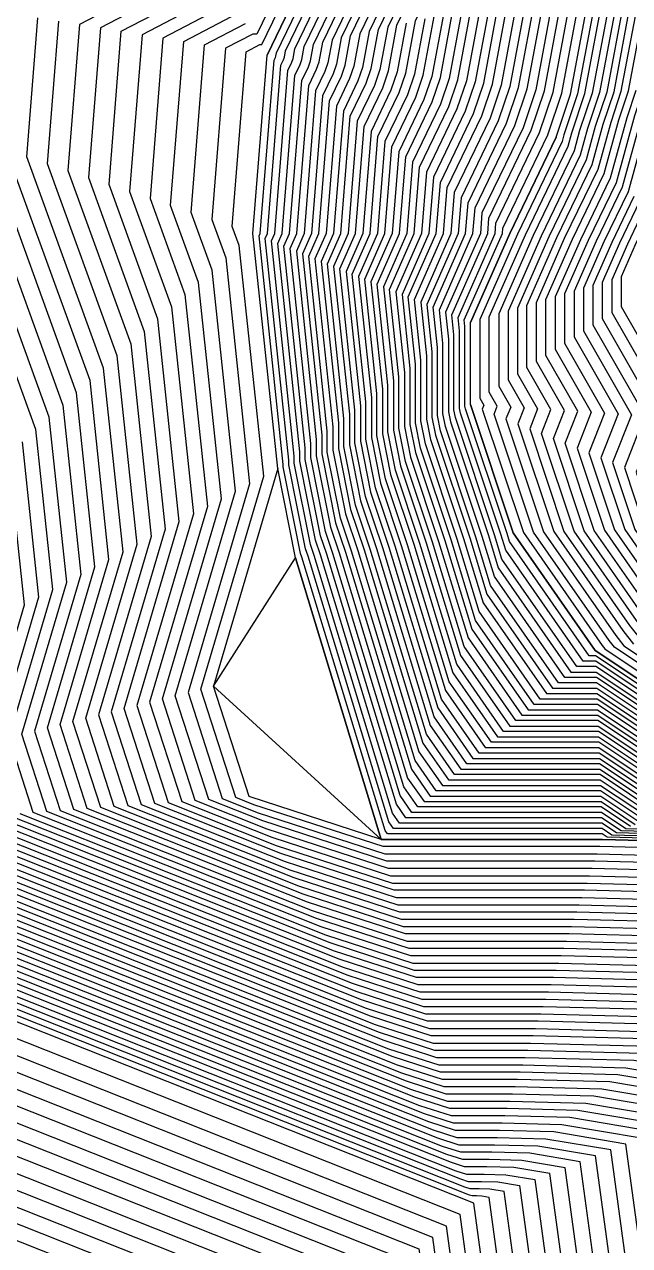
# Model space of a CAD drawing. Extents: x 7084 to 11035, y 13750 to 16729.
# Drawn here: x 8402 to 8792, y 14435 to 15222 of the extents above; entities that cross this region are included whole.
import ezdxf

# ---------------------------------------------------------------- set-up
doc = ezdxf.new("R2010")
doc.units = 0
doc.layers.add('Default', color=7, linetype='Continuous')

msp = doc.modelspace()

# ---------------------------------------------------------------- linework, layer by layer
at = {"layer": 'Default'}
for points in [[(9889.53, 16034.81), (10178.24, 15657.72), (10202.7, 15339.39), (10202.66, 15333.92), (10201, 15326.75), (10147.18, 14425.64), (10145.71, 14423.29), (9607.43, 14227.4), (9603.06, 14225.93), (9597.23, 14226.02), (9411.28, 14035.03), (8745.77, 14142.77), (8701.73, 14465.99)], [(9888.72, 16023.31), (10171.54, 15653.91), (10195.51, 15342.07), (10195.42, 15331.14), (10192.11, 15316.8), (10139.38, 14434.08), (10136.44, 14429.39), (9609.15, 14237.49), (9600.41, 14234.55), (9588.74, 14234.74), (9406.59, 14047.64), (8754.66, 14153.18), (8711.52, 14469.81), (8702.24, 14471.37), (8695.25, 14471.56), (8689.56, 14471.56)], [(8949.3, 16008.69), (9226.13, 15817.39), (9301.12, 15815.05), (9343.31, 15800.2), (9386.27, 15783.8), (9758.67, 15882.75), (9876.63, 15850.72), (10071.07, 15596.75), (10087.55, 15382.37), (10086.77, 15289.41), (10058.64, 15167.54), (10022.39, 14560.67), (9997.39, 14520.83), (9634.88, 14388.9), (9560.67, 14363.9), (9461.46, 14365.46), (9336.22, 14236.83), (8888.03, 14309.39), (8858.37, 14527.08), (8779.47, 14540.36), (8720.09, 14541.92), (8671.66, 14541.92), (8642.76, 14551.29), (8260.47, 14703.01)], [(8147.48, 14694.63), (8680.37, 14483.14), (8687.17, 14480.94), (8698.57, 14480.94), (8712.54, 14480.57), (8731.1, 14477.45), (8772.44, 14174.01), (9397.21, 14072.86), (9571.77, 14252.17), (9595.11, 14251.8), (9612.58, 14257.68), (10117.9, 14441.58), (10123.78, 14450.96), (10174.31, 15296.9), (10180.93, 15325.57), (10181.11, 15347.45), (10158.14, 15646.28), (9887.11, 16000.29)], [(9886.3, 15988.79), (10151.45, 15642.47), (10173.92, 15350.13), (10173.69, 15322.79), (10165.41, 15286.95), (10115.98, 14459.4), (10108.63, 14447.68), (9614.29, 14267.78), (9592.47, 14260.42), (9563.29, 14260.88), (9392.51, 14085.48), (8781.34, 14184.42), (8740.89, 14481.26), (8717.68, 14485.17), (8700.22, 14485.63), (8685.98, 14485.63)], [(9884.69, 15965.78), (10138.05, 15634.85), (10159.52, 15355.51), (10159.2, 15317.23), (10147.62, 15267.05), (10100.38, 14476.27), (10090.09, 14459.87), (9617.72, 14287.96), (9587.17, 14277.67), (9546.31, 14278.31), (9383.13, 14110.7), (8799.12, 14205.25), (8760.47, 14488.9), (8727.98, 14494.37), (8703.53, 14495.01), (8683.59, 14495.01), (8671.69, 14498.87), (8173.56, 14696.56)], [(9883.88, 15954.27), (10131.35, 15631.04), (10152.32, 15358.19), (10151.96, 15314.45), (10138.72, 15257.1), (10092.58, 14484.71), (10080.82, 14465.97), (9619.44, 14298.06), (9584.52, 14286.29), (9537.83, 14287.03), (9378.44, 14123.32), (8808.01, 14215.67), (8770.26, 14492.72), (8733.13, 14498.97), (8705.19, 14499.7), (8682.4, 14499.7), (8668.8, 14504.11), (8182.25, 14697.21)], [(9883.08, 15942.76), (10124.65, 15627.23), (10145.13, 15360.88), (10144.71, 15311.66), (10129.82, 15247.15), (10084.78, 14493.15), (10071.55, 14472.06), (9621.16, 14308.15), (9581.87, 14294.92), (9529.34, 14295.74), (9373.75, 14135.93), (8816.9, 14226.08), (8780.05, 14496.53), (8738.28, 14503.56), (8706.85, 14504.39), (8681.2, 14504.39), (8665.9, 14509.35), (8190.94, 14697.85)], [(9337.23, 15834.15), (9365.03, 15823.54), (9805.14, 15940.48), (9881.47, 15919.75), (10111.26, 15619.61), (10130.73, 15366.25), (10130.23, 15306.1), (10112.03, 15227.24), (10069.19, 14510.03), (10053.01, 14484.25), (9624.59, 14328.34), (9576.57, 14312.16), (9512.37, 14313.17), (9364.37, 14161.16), (8834.68, 14246.91), (8799.63, 14504.17), (8748.58, 14512.76), (8710.16, 14513.77), (8678.82, 14513.77), (8660.12, 14519.84), (8208.32, 14699.14)], [(9882.27, 15931.26), (10117.96, 15623.42), (10137.93, 15363.56), (10137.47, 15308.88), (10120.93, 15237.19), (10076.99, 14501.59), (10062.28, 14478.16), (9622.87, 14318.24), (9579.22, 14303.54), (9520.86, 14304.46), (9369.06, 14148.54), (8825.79, 14236.49), (8789.84, 14500.35), (8743.43, 14508.16), (8708.5, 14509.08), (8680.01, 14509.08), (8663.01, 14514.6), (8199.63, 14698.5)], [(9880.66, 15908.25), (10104.56, 15615.8), (10123.53, 15368.94), (10122.98, 15303.32), (10103.13, 15217.29), (10061.39, 14518.47), (10043.74, 14490.35), (9626.3, 14338.43), (9573.92, 14320.79), (9503.89, 14321.89), (9359.68, 14173.77), (8843.57, 14257.32), (8809.42, 14507.99), (8753.72, 14517.36), (8711.81, 14518.46), (8677.63, 14518.46), (8657.22, 14525.08), (8217.01, 14699.79)], [(8113.38, 14583.35), (8603.49, 14388.84), (8641.52, 14109.76), (8767, 14090.24), (9341.61, 13997.21), (9433.63, 13987.91), (9594.18, 14152.82), (9659.24, 14153.75), (10124, 14322.89), (10284.56, 13921.19), (10360.77, 13912.82), (10400.74, 13934.2), (10603.55, 14192.14), (10624.92, 14220.97), (10751.68, 14821.41), (10769.34, 14968.32), (10782.01, 15281.23), (10793.17, 15357.47), (10691.76, 15590.04), (10672.24, 15656.99), (10653.66, 15674.65), (10450.85, 15898.76)], [(9879.86, 15896.74), (10097.86, 15611.99), (10116.34, 15371.62), (10115.74, 15300.54), (10094.23, 15207.34), (10053.59, 14526.91), (10034.47, 14496.44), (9628.02, 14348.52), (9571.27, 14329.41), (9495.4, 14330.6), (9354.99, 14186.38), (8852.46, 14267.74), (8819.21, 14511.8), (8758.87, 14521.96), (8713.47, 14523.16), (8676.43, 14523.16), (8654.33, 14530.32), (8225.71, 14700.43)], [(8113.12, 14626.83), (8638.87, 14418.18), (8679.66, 14118.8), (8754.95, 14107.08), (9371.35, 14007.29), (9426.56, 14001.71), (9598.79, 14178.62), (9637.83, 14179.18), (10136.39, 14360.62), (10308.62, 13929.69), (10354.35, 13924.67), (10378.33, 13937.51), (10595.89, 14214.2), (10608.71, 14231.5), (10744.68, 14875.61), (10755.28, 14963.76), (10768.88, 15299.42), (10775.57, 15345.17), (10666.79, 15594.65), (10655.08, 15634.82), (10643.93, 15645.42), (10426.37, 15885.82)], [(10432.49, 15889.06), (10646.36, 15652.73), (10659.37, 15640.36), (10673.04, 15593.5), (10779.97, 15348.24), (10772.16, 15294.87), (10758.8, 14964.9), (10746.43, 14862.06), (10612.77, 14228.86), (10597.8, 14208.69), (10383.94, 13936.68), (10355.96, 13921.71), (10302.61, 13927.57), (10133.3, 14351.18), (9643.18, 14172.82), (9597.64, 14172.17), (9428.33, 13998.26), (9363.92, 14004.77), (8757.96, 14102.87), (8670.13, 14116.54), (8630.03, 14410.84), (8113.18, 14615.96)], [(9879.05, 15885.23), (10091.16, 15608.18), (10109.14, 15374.31), (10108.5, 15297.75), (10085.34, 15197.39), (10045.79, 14535.35), (10025.2, 14502.54), (9629.73, 14358.62), (9568.62, 14338.03), (9486.91, 14339.32), (9350.3, 14198.99), (8861.35, 14278.15), (8829, 14515.62), (8764.02, 14526.56), (8715.13, 14527.85), (8675.24, 14527.85), (8651.44, 14535.57), (8234.4, 14701.08)], [(8112.98, 14648.57), (8656.56, 14432.84), (8698.74, 14123.32), (8748.93, 14115.51), (9386.22, 14012.33), (9423.03, 14008.61), (9601.1, 14191.51), (9627.13, 14191.89), (10142.59, 14379.48), (10320.66, 13933.95), (10351.14, 13930.6), (10367.13, 13939.16), (10592.06, 14225.23), (10600.61, 14236.76), (10741.19, 14902.71), (10748.25, 14961.47), (10762.31, 15308.52), (10766.77, 15339.01), (10654.31, 15596.95), (10646.5, 15623.73), (10639.06, 15630.8), (10414.14, 15879.35)], [(10420.26, 15882.59), (10641.5, 15638.11), (10650.79, 15629.27), (10660.55, 15595.8), (10771.17, 15342.09), (10765.59, 15303.97), (10751.77, 14962.61), (10742.94, 14889.16), (10604.66, 14234.13), (10593.97, 14219.72), (10372.73, 13938.33), (10352.75, 13927.64), (10314.64, 13931.82), (10139.49, 14370.05), (9632.48, 14185.53), (9599.95, 14185.07), (9424.8, 14005.16), (9378.79, 14009.81), (8751.94, 14111.3), (8689.2, 14121.06), (8647.72, 14425.51), (8113.05, 14637.7)], [(10395.78, 15869.65), (10631.77, 15608.87), (10633.63, 15607.1), (10635.58, 15600.41), (10753.58, 15329.78), (10752.46, 15322.16), (10737.71, 14958.05), (10735.94, 14943.36), (10588.45, 14244.66), (10586.31, 14241.78), (10350.32, 13941.63), (10346.33, 13939.49), (10338.7, 13940.33), (10151.88, 14407.77), (9611.07, 14210.95), (9604.56, 14210.86), (9417.73, 14018.96), (9408.53, 14019.89), (8739.89, 14128.14), (8727.34, 14130.09), (8683.1, 14454.84), (8112.79, 14681.18)], [(10401.9, 15872.88), (10634.2, 15616.18), (10637.92, 15612.64), (10641.82, 15599.25), (10757.97, 15332.86), (10755.74, 15317.61), (10741.22, 14959.19), (10737.69, 14929.81), (10592.5, 14242.03), (10588.23, 14236.26), (10355.92, 13940.81), (10347.93, 13936.53), (10332.69, 13938.2), (10148.78, 14398.34), (9616.42, 14204.6), (9603.41, 14204.41), (9419.5, 14015.51), (9401.1, 14017.37), (8742.9, 14123.93), (8717.81, 14127.84), (8674.25, 14447.51), (8112.85, 14670.31)], [(9878.24, 15873.73), (10084.47, 15604.37), (10101.94, 15377), (10101.25, 15294.97), (10076.44, 15187.44), (10037.99, 14543.79), (10015.93, 14508.64), (9631.45, 14368.71), (9565.97, 14346.65), (9478.43, 14348.03), (9345.61, 14211.61), (8870.25, 14288.57), (8838.79, 14519.44), (8769.17, 14531.16), (8716.78, 14532.54), (8674.05, 14532.54), (8648.54, 14540.81), (8243.09, 14701.72)], [(9877.44, 15862.22), (10077.77, 15600.56), (10094.75, 15379.68), (10094.01, 15292.19), (10067.54, 15177.49), (10030.19, 14552.23), (10006.66, 14514.73), (9633.17, 14378.81), (9563.32, 14355.28), (9469.94, 14356.75), (9340.92, 14224.22), (8879.14, 14298.98), (8848.58, 14523.26), (8774.32, 14535.76), (8718.44, 14537.23), (8672.85, 14537.23), (8645.65, 14546.05), (8251.78, 14702.37)], [(9875.83, 15839.21), (10064.37, 15592.94), (10080.35, 15385.06), (10079.52, 15286.63), (10049.75, 15157.59), (10014.59, 14569.11), (9988.13, 14526.92), (9636.6, 14398.99), (9558.02, 14372.52), (9452.97, 14374.18), (9331.53, 14249.45), (8896.92, 14319.81), (8868.16, 14530.89), (8784.61, 14544.96), (8721.75, 14546.61), (8670.47, 14546.61), (8639.86, 14556.54), (8269.16, 14703.66)], [(8277.85, 14704.3), (8636.97, 14561.78), (8669.27, 14551.3), (8723.41, 14551.3), (8789.76, 14549.55), (8877.95, 14534.71), (8905.81, 14330.22), (9326.84, 14262.06), (9444.48, 14382.89), (9555.37, 14381.15), (9638.31, 14409.09), (9978.86, 14533.02), (10006.8, 14577.55), (10040.85, 15147.64), (10072.28, 15283.84), (10073.15, 15387.74), (10057.68, 15589.13), (9875.02, 15827.7)], [(9874.21, 15816.2), (10050.98, 15585.32), (10065.96, 15390.43), (10065.04, 15281.06), (10031.95, 15137.69), (9999, 14585.99), (9969.59, 14539.12), (9640.03, 14419.18), (9552.72, 14389.77), (9436, 14391.61), (9322.15, 14274.67), (8914.7, 14340.64), (8887.74, 14538.53), (8794.91, 14554.15), (8725.06, 14555.99), (8668.08, 14555.99), (8634.08, 14567.02), (8286.54, 14704.95)], [(9873.41, 15804.69), (10044.28, 15581.51), (10058.76, 15393.12), (10057.79, 15278.28), (10023.05, 15127.74), (9991.2, 14594.43), (9960.32, 14545.21), (9641.75, 14429.27), (9550.07, 14398.39), (9427.51, 14400.32), (9317.46, 14287.28), (8923.59, 14351.05), (8897.53, 14542.35), (8800.06, 14558.75), (8726.72, 14560.68), (8666.89, 14560.68), (8631.18, 14572.26), (8295.24, 14705.59)], [(8303.93, 14706.23), (8628.29, 14577.5), (8665.7, 14565.37), (8728.38, 14565.37), (8805.21, 14563.35), (8907.32, 14546.16), (8932.48, 14361.46), (9312.77, 14299.9), (9419.03, 14409.04), (9547.42, 14407.02), (9643.46, 14439.37), (9951.05, 14551.31), (9983.4, 14602.87), (10014.16, 15117.79), (10050.55, 15275.5), (10051.56, 15395.8), (10037.58, 15577.7), (9872.6, 15793.19)], [(9871.8, 15781.68), (10030.88, 15573.89), (10044.37, 15398.49), (10043.31, 15272.72), (10005.26, 15107.84), (9975.6, 14611.31), (9941.78, 14557.4), (9645.18, 14449.46), (9544.77, 14415.64), (9410.54, 14417.75), (9308.08, 14312.51), (8941.37, 14371.88), (8917.11, 14549.98), (8810.36, 14567.95), (8730.03, 14570.06), (8664.5, 14570.06), (8625.4, 14582.75), (8312.62, 14706.88)], [(9353.43, 15743.62), (9421.67, 15717.56), (9681.22, 15786.53), (9868.57, 15735.66), (10004.09, 15558.65), (10015.58, 15409.23), (10014.34, 15261.59), (9969.67, 15068.03), (9944.4, 14645.06), (9904.7, 14581.79), (9652.04, 14489.84), (9534.17, 14450.13), (9376.6, 14452.61), (9289.32, 14362.96), (8976.94, 14413.54), (8956.26, 14565.25), (8830.95, 14586.35), (8736.66, 14588.83), (8659.73, 14588.83), (8613.82, 14603.72), (8347.38, 14709.46)], [(9283.5, 15757.62), (9355.46, 15732.3), (9428.75, 15704.32), (9665.74, 15767.28), (9866.96, 15712.64), (9990.7, 15551.03), (10001.18, 15414.61), (9999.85, 15256.02), (9951.87, 15048.13), (9928.81, 14661.94), (9886.16, 14593.98), (9655.47, 14510.02), (9528.87, 14467.38), (9359.63, 14470.04), (9279.93, 14388.19), (8994.72, 14434.36), (8975.84, 14572.89), (8841.25, 14595.54), (8739.97, 14598.21), (8657.34, 14598.21), (8608.04, 14614.2), (8364.76, 14710.75)], [(9282.03, 15752.84), (9356.47, 15726.64), (9432.29, 15697.69), (9657.99, 15757.66), (9866.16, 15701.14), (9984, 15547.22), (9993.99, 15417.29), (9992.61, 15253.24), (9942.98, 15038.18), (9921.01, 14670.38), (9876.89, 14600.07), (9657.19, 14520.12), (9526.22, 14476), (9351.14, 14478.76), (9275.24, 14400.8), (9003.61, 14444.78), (8985.63, 14576.71), (8846.4, 14600.14), (8741.62, 14602.9), (8656.15, 14602.9), (8605.14, 14619.44), (8373.46, 14711.39)], [(9870.19, 15758.67), (10017.49, 15566.27), (10029.97, 15403.86), (10028.82, 15267.15), (9987.46, 15087.94), (9960, 14628.18), (9923.24, 14569.59), (9648.61, 14469.65), (9539.47, 14432.89), (9393.57, 14435.18), (9298.7, 14337.74), (8959.15, 14392.71), (8936.68, 14557.62), (8820.65, 14577.15), (8733.34, 14579.45)], [(9869.38, 15747.16), (10010.79, 15562.46), (10022.77, 15406.55), (10021.58, 15264.37), (9978.57, 15077.98), (9952.2, 14636.62), (9913.97, 14575.69), (9650.32, 14479.74), (9536.82, 14441.51), (9385.08, 14443.9), (9294.01, 14350.35), (8968.05, 14403.12), (8946.47, 14561.44), (8825.8, 14581.75), (8735, 14584.14), (8660.92, 14584.14), (8616.72, 14598.47), (8338.69, 14708.81)], [(9357.48, 15720.98), (9435.83, 15691.07), (9650.25, 15748.04), (9865.35, 15689.63), (9977.3, 15543.41), (9986.79, 15419.98), (9985.36, 15250.46), (9934.08, 15028.23), (9913.21, 14678.82), (9867.62, 14606.17), (9658.9, 14530.21), (9523.57, 14484.63), (9342.66, 14487.47), (9270.55, 14413.41), (9012.5, 14455.19), (8995.42, 14580.52), (8851.54, 14604.74), (8743.28, 14607.59), (8654.96, 14607.59), (8602.25, 14624.68), (8382.15, 14712.04)], [(8138.79, 14693.98), (8683.26, 14477.9), (8688.36, 14476.25), (8696.91, 14476.25), (8707.39, 14475.97), (8721.31, 14473.63), (8763.55, 14163.6), (9401.9, 14060.25), (9580.26, 14243.45), (9597.76, 14243.18), (9610.86, 14247.59), (10127.17, 14435.49), (10131.58, 14442.52), (10183.21, 15306.85), (10188.17, 15328.36), (10188.31, 15344.76), (10164.84, 15650.1)], [(8580.04, 15196.16), (8581.09, 15199.31), (8582.66, 15207.71), (8639.64, 15325.74), (8640.69, 15328.89), (8642.32, 15333.46), (8691.17, 15402.65), (8760.13, 15384.67), (8850.32, 15441.04), (8774.55, 15532.86), (8866.13, 15597.98), (9020.79, 15634.61), (9037.86, 15635.92), (9233.22, 15629.82), (9256.07, 15631.92), (9365.96, 15593.25), (9380.67, 15601.66), (9492.59, 15558.92), (9508.35, 15553.14), (9815.64, 15469.71)], [(9789.84, 15468.72), (9512.29, 15544.08), (9484.72, 15554.19), (9383.62, 15592.79), (9357.89, 15578.09), (9258.63, 15613.01), (9218.65, 15609.34), (9042.19, 15614.85), (9012.32, 15612.55), (8872.63, 15579.47), (8789.91, 15520.65), (8858.35, 15437.72), (8763.14, 15378.21), (8700.86, 15394.45), (8656.74, 15331.96), (8653.89, 15323.97), (8652.05, 15318.46), (8600.58, 15211.85)], [(8113.45, 14572.48), (8594.65, 14381.51), (8631.98, 14107.51), (8770.01, 14086.03), (9334.17, 13994.69), (9435.39, 13984.46), (9593.03, 14146.38), (9664.6, 14147.4), (10120.91, 14313.46), (10278.54, 13919.06), (10362.38, 13909.86), (10406.34, 13933.38), (10605.46, 14186.63), (10628.98, 14218.33), (10753.42, 14807.86), (10772.85, 14969.46), (10785.3, 15276.68), (10797.57, 15360.55), (10698.01, 15588.89)], [(8622.38, 14978.73), (8613.65, 15061.06), (8625.2, 15087.31), (8630.19, 15149.68), (8643.85, 15178.04), (8648.05, 15190.64), (8654.35, 15224.25), (8689.27, 15296.6), (8693.47, 15309.2), (8699.99, 15327.45), (8729.93, 15369.86), (8772.2, 15358.84), (8882.44, 15427.74), (8835.99, 15484.02), (8892.12, 15523.93), (8986.92, 15546.38), (9055.19, 15551.63), (9174.93, 15547.89), (9266.31, 15556.3), (9333.66, 15532.6), (9392.48, 15566.21), (9461.08, 15540.01), (9524.1, 15516.91), (9712.44, 15465.77)], [(8644.11, 15087.31), (8648.05, 15136.55), (8665.12, 15172), (8670.37, 15187.75), (8678.24, 15229.77), (8705.82, 15286.88), (8711.07, 15302.64), (8719.22, 15325.45), (8742.85, 15358.93), (8776.22, 15350.23), (8893.14, 15423.31), (8856.48, 15467.74), (8900.79, 15499.25), (8975.63, 15516.97), (9060.97, 15523.54), (9155.5, 15520.58), (9269.72, 15531.09), (9322.9, 15512.38), (9396.42, 15554.39), (9450.58, 15533.71), (9529.36, 15504.83), (9678.05, 15464.46)], [(8691.37, 15087.31), (8692.69, 15103.73), (8718.29, 15156.9), (8726.17, 15180.53), (8737.98, 15243.55), (8747.17, 15262.59), (8755.05, 15286.22), (8767.28, 15320.45), (8775.15, 15331.61), (8786.28, 15328.71), (8919.9, 15412.23), (8907.68, 15427.04), (8922.45, 15437.54), (8947.4, 15443.45), (9075.41, 15453.3), (9106.92, 15452.31), (9278.26, 15468.07), (9295.98, 15461.83), (9406.27, 15524.85), (9424.32, 15517.96), (9542.49, 15474.63), (9592.05, 15461.17)], [(9684.64, 14681.62), (9483.83, 14613.97), (9215.37, 14618.2), (9200.19, 14602.61), (9145.86, 14611.4), (9142.27, 14637.79), (8928.77, 14673.72), (8768.12, 14677.95), (8637.06, 14677.95), (8558.85, 14703.32), (8512.51, 14721.71), (8491.38, 14787.24), (8529.43, 14916.18), (8514.63, 15055.69), (8496.65, 15105.27), (8505.11, 15210.96), (8540.26, 15229.35), (8545.53, 15229.03), (8604.72, 15351.63), (8619.06, 15353.84), (8669.79, 15425.71), (8680.45, 15420.56), (8752.08, 15401.89), (8828.92, 15449.91)], [(9965.2, 15428.04), (9963.63, 15242.11), (9907.39, 14998.38), (9889.81, 14704.14), (9839.81, 14624.46), (9664.05, 14560.49), (9515.62, 14510.49), (9317.2, 14513.62), (9256.48, 14451.25), (9039.17, 14486.43), (9024.79, 14591.98), (8866.99, 14618.54), (8748.25, 14621.66), (8651.38, 14621.66), (8593.57, 14640.41), (8408.22, 14713.97), (8392.6, 14762.41), (8420.72, 14857.71), (8409.78, 14960.83), (8337.88, 15159.12)], [(8364.34, 15150.15), (8427.26, 14976.64), (8438.84, 14867.46), (8409.06, 14766.54), (8425.6, 14715.26), (8587.78, 14650.9), (8648.99, 14631.04), (8751.56, 14631.04), (8877.29, 14627.74), (9044.37, 14599.61), (9056.95, 14507.26), (9247.1, 14476.48), (9300.23, 14531.05), (9510.32, 14527.74), (9667.48, 14580.68), (9821.28, 14636.65), (9874.21, 14721.02), (9889.59, 14978.48), (9949.15, 15236.55), (9950.8, 15433.41)], [(9613.48, 15339.6), (9512.38, 15430.58), (9277.84, 15410.36), (9261.85, 15420.29), (9085.94, 15404.11), (9076.01, 15404.11), (8944.59, 15394), (8935.76, 15389.59), (8810.82, 15311.5), (8800.9, 15301.85), (8788.35, 15266.71), (8780.26, 15242.45), (8768.13, 15177.75), (8760.04, 15153.49)], [(10008.38, 15411.92), (10007.09, 15258.81), (9960.77, 15058.08), (9936.6, 14653.5), (9895.43, 14587.88), (9653.76, 14499.93), (9531.52, 14458.76), (9368.11, 14461.33), (9284.63, 14375.58), (8985.83, 14423.95), (8966.05, 14569.07), (8836.1, 14590.94), (8738.31, 14593.52), (8658.54, 14593.52), (8610.93, 14608.96), (8356.07, 14710.1)], [(8744.88, 15149.35), (8754.07, 15176.92), (8767.85, 15250.45), (8777.04, 15278.02), (8791.3, 15317.95), (8933.28, 15406.69), (8791.3, 15317.95)], [(8613.91, 15343.55), (8552.15, 15215.61), (8549.51, 15215.77), (8531.94, 15206.58), (8523.11, 15096.29), (8532.1, 15071.5), (8547.54, 14925.93), (8507.84, 14791.38), (8529.9, 14723), (8553.07, 14713.8), (8634.68, 14687.33), (8771.43, 14687.33), (8939.07, 14682.92), (9161.85, 14645.43), (9163.65, 14632.23), (9190.81, 14627.83), (9198.4, 14635.63), (9478.53, 14631.22), (9688.07, 14701.8)], [(9689.79, 14711.9), (9475.88, 14639.84), (9189.91, 14644.35), (9186.12, 14640.45), (9172.54, 14642.65), (9171.64, 14649.24), (8944.22, 14687.52), (8773.09, 14692.02), (8633.49, 14692.02), (8550.17, 14719.05), (8538.59, 14723.64), (8516.07, 14793.44), (8556.6, 14930.8), (8540.84, 15079.41), (8536.35, 15091.8), (8545.35, 15204.39), (8554.14, 15208.98), (8555.46, 15208.91), (8618.51, 15339.5)], [(8549.58, 15087.31), (8558.77, 15202.2), (8623.1, 15335.46), (8558.77, 15202.2)], [(8947.4, 14693.63), (8777.77, 14698.09), (8774.61, 14700.19), (8636.23, 14700.19), (8634.72, 14702.36), (8581.15, 14878.69), (8580.37, 14881.05), (8569.21, 14936.85), (8569.21, 14938.36), (8553.58, 15085.67), (8554.3, 15087.31), (8563.23, 15198.91), (8564.09, 15200.69), (8564.35, 15201.47), (8564.74, 15203.57), (8627.24, 15333.03)], [(8945.43, 14695.14), (8780.79, 14699.47), (8774.48, 14703.67), (8640.17, 14703.67), (8637.15, 14708.01), (8585.16, 14879.15), (8583.58, 14883.87), (8572.75, 14938.03), (8572.75, 14941.05), (8557.59, 15084.03), (8559.03, 15087.31), (8567.7, 15195.63), (8569.4, 15199.18), (8569.93, 15200.75), (8570.72, 15204.95), (8631.37, 15330.6)], [(8943.46, 14696.65), (8783.8, 14700.85), (8774.35, 14707.15), (8644.11, 14707.15), (8639.58, 14713.65), (8589.16, 14879.61), (8586.8, 14886.7), (8576.3, 14939.22), (8576.3, 14943.74), (8561.59, 15082.39), (8563.76, 15087.31), (8572.16, 15192.35), (8574.72, 15197.67), (8575.51, 15200.03), (8576.69, 15206.33), (8635.51, 15328.17)], [(8939.52, 14699.67), (8789.84, 14703.61), (8774.09, 14714.11), (8651.99, 14714.11), (8644.44, 14724.94), (8597.17, 14880.53), (8593.23, 14892.34), (8583.39, 14941.58), (8583.39, 14949.13), (8569.6, 15079.11), (8573.21, 15087.31), (8581.09, 15185.78), (8585.35, 15194.65), (8586.67, 15198.59), (8588.64, 15209.09), (8643.78, 15323.31)], [(8792.86, 14704.99), (8773.96, 14717.59), (8655.92, 14717.59), (8646.87, 14730.59), (8601.18, 14880.99), (8596.45, 14895.17), (8586.93, 14942.76), (8586.93, 14951.82), (8573.6, 15077.47), (8577.94, 15087.31), (8585.55, 15182.5), (8590.67, 15193.14), (8592.25, 15197.86), (8594.61, 15210.47), (8647.92, 15320.89)], [(8656.19, 15316.03), (8606.56, 15213.22), (8603.41, 15196.42), (8601.31, 15190.12), (8594.48, 15175.94), (8587.39, 15087.31), (8581.61, 15074.18), (8594.02, 14957.2), (8594.02, 14945.12), (8602.88, 14900.81), (8609.18, 14881.91), (8651.72, 14741.88), (8663.8, 14724.55), (8773.7, 14724.55), (8798.9, 14707.74)], [(9546.2, 15317.54), (9569.36, 15198.43), (9518.08, 15085.94), (9532.87, 15020.32), (9496.48, 14945.87), (9463.39, 14904.51), (9400.53, 14853.23), (9317.82, 14831.72), (9303.66, 14815.64), (9263.96, 14817.3), (9201.1, 14843.76), (9184.37, 14858.56), (9119.85, 14860.22), (9072.89, 14840.27), (8995.14, 14795.61), (8968.76, 14777.59), (8892.66, 14772.63), (8813.25, 14825.57), (8801.03, 14841.01), (8762.98, 14895.6), (8743.13, 14955.15), (8750.21, 14973.17)], [(8801.92, 14709.12), (8773.56, 14728.03), (8667.74, 14728.03), (8654.15, 14747.53), (8613.19, 14882.36), (8606.1, 14903.63), (8597.56, 14946.3), (8597.56, 14959.89), (8585.62, 15072.54), (8592.12, 15087.31), (8598.94, 15172.66), (8606.62, 15188.61), (8608.99, 15195.7), (8612.53, 15214.6), (8660.32, 15313.6)], [(8664.46, 15311.17), (8618.51, 15215.98), (8614.57, 15194.98), (8611.94, 15187.1), (8603.41, 15169.37), (8596.84, 15087.31), (8589.62, 15070.9), (8601.11, 14962.59), (8601.11, 14947.49), (8609.32, 14906.46), (8617.19, 14882.82), (8656.58, 14753.17), (8671.68, 14731.51), (8773.43, 14731.51), (8804.94, 14710.5)], [(8668.59, 15308.74), (8624.48, 15217.36), (8620.15, 15194.25), (8617.26, 15185.59), (8607.87, 15166.09), (8601.57, 15087.31), (8593.63, 15069.26), (8604.65, 14965.28), (8604.65, 14948.67), (8612.53, 14909.28), (8621.2, 14883.28), (8659.01, 14758.82), (8675.62, 14734.99), (8773.3, 14734.99), (8807.96, 14711.88), (8927.7, 14708.73), (8960.92, 14710.9), (9120.05, 14684.11)], [(8810.98, 14713.26), (8773.17, 14738.47), (8679.56, 14738.47), (8661.44, 14764.46), (8625.2, 14883.74), (8615.75, 14912.1), (8608.2, 14949.85), (8608.2, 14967.97), (8597.63, 15067.62), (8606.3, 15087.31), (8612.34, 15162.81), (8622.58, 15184.08), (8625.73, 15193.53), (8630.45, 15218.74), (8672.73, 15306.31)], [(8676.87, 15303.88), (8636.43, 15220.12), (8631.31, 15192.81), (8627.89, 15182.57), (8616.8, 15159.53), (8611.02, 15087.31), (8601.64, 15065.98), (8611.74, 14970.66), (8611.74, 14951.03), (8618.97, 14914.93), (8629.21, 14884.2), (8663.87, 14770.11), (8683.5, 14741.95), (8773.04, 14741.95), (8814, 14714.64)], [(8817.02, 14716.02), (8772.91, 14745.43), (8687.44, 14745.43), (8666.3, 14775.75), (8633.21, 14884.66), (8622.18, 14917.75), (8615.29, 14952.21), (8615.29, 14973.35), (8605.64, 15064.34), (8615.75, 15087.31), (8621.26, 15156.24), (8633.21, 15181.06), (8636.89, 15192.09), (8642.4, 15221.5), (8681, 15301.45)], [(8781.27, 14939.53), (8795.61, 14896.52), (8823.09, 14857.09), (8844.04, 14830.62), (8901.39, 14792.39), (8956.35, 14795.97), (9001.57, 14826.85), (9057.72, 14859.11), (9138.23, 14893.3), (9184.83, 14892.11), (9213.5, 14866.74), (9258.9, 14847.62), (9287.58, 14846.43), (9311.84, 14874), (9371.58, 14889.53), (9416.98, 14926.57), (9440.88, 14956.44), (9467.16, 15010.21), (9441.8, 15122.7), (9478.83, 15203.94), (9462.11, 15289.97)], [(8517.13, 15263.29), (8438.03, 15221.91), (8430.5, 15127.71), (8470.94, 15016.17), (8484.13, 14891.82), (8450.22, 14776.89), (8469.06, 14718.48)], [(8521.75, 15256.5), (8451.45, 15219.72), (8443.73, 15123.22), (8479.68, 15024.07), (8493.19, 14896.69), (8458.45, 14778.96), (8477.75, 14719.13), (8570.43, 14682.35), (8641.84, 14659.19), (8761.5, 14659.19), (8908.18, 14655.33), (9103.11, 14622.52), (9110.3, 14569.75), (9218.95, 14552.16), (9249.31, 14583.34), (9494.43, 14579.48), (9677.78, 14641.24)], [(9679.49, 14651.33), (9491.78, 14588.1), (9240.83, 14592.06), (9214.26, 14564.77), (9119.19, 14580.16), (9112.9, 14626.34), (8913.33, 14659.93), (8763.15, 14663.88), (8640.64, 14663.88), (8567.53, 14687.59), (8486.44, 14719.77), (8466.68, 14781.03), (8502.25, 14901.56), (8488.42, 15031.98), (8456.96, 15118.73), (8464.86, 15217.53), (8526.38, 15249.71)], [(8871.38, 14740.83), (8770.54, 14808.05), (8758.33, 14808.05), (8710.02, 14877.38), (8705.29, 14892.93), (8680.08, 14968.56), (8679.1, 14973.48), (8679.1, 15021.8), (8677.72, 15034.8), (8700.83, 15087.31), (8701.62, 15097.16), (8728.92, 15153.88), (8737.33, 15179.09), (8749.93, 15246.31)], [(8874.4, 14742.21), (8770.41, 14811.53), (8762.27, 14811.53), (8712.45, 14883.02), (8709.3, 14893.39), (8683.3, 14971.38), (8682.64, 14974.66), (8682.64, 15024.49), (8681.72, 15033.16), (8705.55, 15087.31), (8706.08, 15093.88), (8734.24, 15152.37), (8742.91, 15178.37), (8755.91, 15247.69)], [(8877.42, 14743.59), (8770.28, 14815.01), (8766.21, 14815.01), (8714.88, 14888.67), (8713.3, 14893.85), (8686.52, 14974.2), (8686.19, 14975.85), (8686.19, 15027.18), (8685.73, 15031.51), (8710.28, 15087.31), (8710.54, 15090.6), (8739.56, 15150.86), (8748.49, 15177.64), (8761.88, 15249.07)], [(8771.99, 15247.78), (8758.75, 15177.2), (8749.93, 15150.73), (8748.74, 15146.41), (8720.06, 15086.85), (8695.8, 15031.71), (8695.8, 14980.98), (8698.37, 14976.48), (8697.36, 14973.9), (8723.83, 14894.5), (8774.56, 14821.71), (8776.31, 14819.5), (8882.18, 14748.92), (8983.65, 14755.54), (8987.42, 14758.11)], [(8883.93, 14752.87), (8782.47, 14820.51), (8778.97, 14824.92), (8730.36, 14894.68), (8704.99, 14970.78), (8707.01, 14975.92), (8701.86, 14984.93), (8701.86, 15033.55), (8725.12, 15086.4), (8752.6, 15143.47), (8754.99, 15152.11), (8763.44, 15177.47), (8776.12, 15245.12)], [(8531.01, 15242.92), (8478.28, 15215.34), (8470.19, 15114.24), (8497.15, 15039.88), (8511.31, 14906.44), (8474.91, 14783.1), (8495.13, 14720.42), (8564.64, 14692.83), (8639.45, 14668.57), (8764.81, 14668.57), (8918.48, 14664.53), (9122.69, 14630.15), (9128.08, 14590.58), (9209.57, 14577.38), (9232.34, 14600.77), (9489.13, 14596.73), (9681.21, 14661.43)], [(8853.26, 14732.56), (8771.33, 14787.18), (8734.7, 14787.18), (8695.44, 14843.5), (8681.26, 14890.18), (8660.78, 14951.62), (8657.83, 14966.39), (8657.83, 15005.65), (8653.69, 15044.64), (8672.47, 15087.31), (8674.83, 15116.86), (8697.02, 15162.94), (8703.85, 15183.42), (8714.09, 15238.04)], [(8720.06, 15239.42), (8709.43, 15182.7), (8702.34, 15161.43), (8679.3, 15113.57), (8677.19, 15087.31), (8657.7, 15043), (8661.37, 15008.34), (8661.37, 14967.57)], [(8726.04, 15240.8), (8715.01, 15181.98), (8707.65, 15159.92), (8683.76, 15110.29), (8681.92, 15087.31), (8661.7, 15041.36), (8664.92, 15011.03), (8664.92, 14968.76), (8667.22, 14957.27), (8689.27, 14891.1), (8700.3, 14854.79), (8742.58, 14794.14), (8771.07, 14794.14), (8859.3, 14735.32)], [(8862.32, 14736.69), (8770.94, 14797.61), (8746.52, 14797.61), (8702.73, 14860.44), (8693.28, 14891.56), (8670.43, 14960.09), (8668.46, 14969.94), (8668.46, 15013.72), (8665.71, 15039.72), (8686.65, 15087.31), (8688.22, 15107.01), (8712.97, 15158.41), (8720.59, 15181.25), (8732.01, 15242.18)], [(8743.96, 15244.93), (8731.75, 15179.81), (8723.61, 15155.39), (8697.15, 15100.44), (8696.1, 15087.31), (8673.72, 15036.44), (8675.55, 15019.11), (8675.55, 14972.3), (8676.87, 14965.74), (8701.29, 14892.47), (8707.59, 14871.73), (8754.4, 14804.57), (8770.68, 14804.57), (8868.36, 14739.45)], [(8784.4, 15239.79), (8772.82, 15178.03), (8765.1, 15154.86), (8760.32, 15137.59), (8735.23, 15085.48), (8714, 15037.23), (8714, 14992.84), (8724.29, 14974.82), (8720.25, 14964.53), (8743.41, 14895.05), (8787.8, 14831.36), (8794.78, 14822.53)], [(8839.27, 15237.47), (8833.57, 15221.5), (8829.89, 15210.47), (8824.37, 15181.06), (8820.7, 15170.03), (8802.78, 15105.24), (8790.83, 15080.42), (8780.72, 15057.44), (8780.72, 15036.31), (8819.32, 14968.76)], [(8535.63, 15236.14), (8491.69, 15213.15), (8483.42, 15109.75), (8505.89, 15047.79), (8520.37, 14911.31), (8483.14, 14785.17), (8503.82, 14721.06), (8561.75, 14698.08), (8638.26, 14673.26), (8766.47, 14673.26), (8923.62, 14669.13), (9132.48, 14633.97), (9136.97, 14600.99), (9204.88, 14590), (9223.86, 14609.49), (9486.48, 14605.35), (9682.92, 14671.52)], [(8684.22, 15231.15), (8675.95, 15187.03), (8670.43, 15170.49), (8652.51, 15133.27), (8648.84, 15087.31), (8633.67, 15052.85), (8640.1, 14992.19), (8640.1, 14960.48), (8644.7, 14937.51), (8661.24, 14887.88), (8683.3, 14815.27), (8715.01, 14769.78), (8771.99, 14769.78), (8838.16, 14725.67), (8908.01, 14723.83), (8971.42, 14727.96)], [(8841.18, 14727.04), (8771.86, 14773.26), (8718.95, 14773.26), (8685.73, 14820.92), (8665.25, 14888.34), (8647.92, 14940.33), (8643.65, 14961.67), (8643.65, 14994.88), (8637.68, 15051.21), (8653.56, 15087.31), (8656.98, 15129.98), (8675.75, 15168.98), (8681.53, 15186.31), (8690.19, 15232.53)], [(8696.17, 15233.9), (8687.11, 15185.59), (8681.07, 15167.47), (8661.44, 15126.7), (8658.29, 15087.31), (8641.68, 15049.57), (8647.19, 14997.58), (8647.19, 14962.85), (8651.13, 14943.15), (8669.25, 14888.8), (8688.16, 14826.57), (8722.88, 14776.74), (8771.73, 14776.74), (8844.2, 14728.42), (8904.07, 14726.85)], [(8702.14, 15235.28), (8692.69, 15184.87), (8686.39, 15165.96), (8665.9, 15123.42), (8663.01, 15087.31), (8645.68, 15047.93), (8650.74, 15000.27), (8650.74, 14964.03), (8654.35, 14945.98), (8673.26, 14889.26), (8690.59, 14832.21), (8726.82, 14780.22), (8771.59, 14780.22), (8847.22, 14729.8)], [(8850.24, 14731.18), (8771.46, 14783.7), (8730.76, 14783.7), (8693.02, 14837.86), (8677.26, 14889.72), (8657.57, 14948.8), (8654.28, 14965.21), (8654.28, 15002.96), (8649.69, 15046.29), (8667.74, 15087.31), (8670.37, 15120.14), (8691.7, 15164.45), (8698.27, 15184.14), (8708.11, 15236.66)], [(8788.53, 15237.12), (8777.5, 15178.3), (8770.15, 15156.24), (8764.18, 15134.65), (8740.28, 15085.02), (8720.06, 15039.06), (8720.06, 14996.79), (8732.93, 14974.27), (8727.87, 14961.4), (8749.93, 14895.23), (8792.21, 14834.57), (8800.94, 14823.55), (8889.17, 14764.73), (8973.72, 14770.24), (8992.56, 14783.11)], [(9116.17, 14853.6), (9075.92, 14836.5), (8993.85, 14789.36), (8971.24, 14773.92), (8890.91, 14768.68), (8807.1, 14824.56), (8796.62, 14837.79), (8756.46, 14895.42), (8735.5, 14958.28), (8741.57, 14973.72), (8726.13, 15000.74), (8726.13, 15040.9), (8745.34, 15084.56), (8768.04, 15131.7), (8775.21, 15157.62), (8782.19, 15178.58), (8792.67, 15234.46)], [(8750.21, 14973.17), (8732.19, 15004.69), (8732.19, 15042.74), (8750.39, 15084.1), (8771.9, 15128.76), (8780.26, 15159), (8786.88, 15178.85), (8796.8, 15231.79)], [(8822.26, 15232.8), (8817.48, 15218.46), (8810.31, 15180.23), (8805.53, 15165.89), (8791.2, 15114.06), (8775.66, 15081.8), (8762.52, 15051.93), (8762.52, 15024.45), (8793.4, 14970.41), (8781.27, 14939.53)], [(8842.47, 15232.1), (8837.33, 15217.73), (8834.02, 15207.8), (8829.06, 15181.33), (8825.75, 15171.41), (8806.64, 15102.29), (8795.88, 15079.96), (8786.79, 15059.28), (8786.79, 15040.26), (8827.96, 14968.2), (8811.78, 14927.03), (8821.71, 14897.25)], [(9672.63, 14610.96), (9502.37, 14553.61), (9274.77, 14557.19), (9233.03, 14514.32), (9083.63, 14538.5), (9073.74, 14611.07), (8892.73, 14641.53), (8756.53, 14645.12), (8645.41, 14645.12), (8579.11, 14666.62), (8451.68, 14717.2), (8433.75, 14772.75), (8466.01, 14882.07), (8453.47, 15000.36), (8404.04, 15136.68), (8411.2, 15226.29)], [(8475.07, 14886.95), (8462.21, 15008.26), (8417.27, 15132.19), (8424.62, 15224.1)], [(8538.48, 14921.05), (8523.37, 15063.6), (8509.88, 15100.78), (8518.52, 15208.77), (8544.89, 15222.56)], [(8648.38, 15222.87), (8642.47, 15191.36), (8638.53, 15179.55), (8625.73, 15152.96), (8620.48, 15087.31), (8609.64, 15062.7), (8618.83, 14976.04), (8618.83, 14953.39), (8625.4, 14920.57), (8637.22, 14885.12), (8668.73, 14781.4), (8691.37, 14748.9), (8772.78, 14748.9), (8820.04, 14717.39)], [(8660.32, 15225.63), (8653.63, 15189.92), (8649.16, 15176.53), (8634.66, 15146.4), (8629.93, 15087.31), (8617.65, 15059.41), (8625.92, 14981.43), (8625.92, 14955.76), (8631.83, 14926.22), (8645.22, 14886.04), (8673.58, 14792.69), (8699.25, 14755.86), (8772.51, 14755.86), (8826.08, 14720.15)], [(9182.61, 14734.59), (9136.53, 14735.78), (9080.99, 14703.87), (8968.27, 14722.84), (8913.92, 14719.3), (8829.1, 14721.53), (8772.38, 14759.34), (8703.19, 14759.34), (8676.01, 14798.34), (8649.23, 14886.5), (8635.05, 14929.04), (8629.47, 14956.94), (8629.47, 14984.12), (8621.66, 15057.77), (8634.66, 15087.31), (8639.12, 15143.11), (8654.48, 15175.02), (8659.21, 15189.2), (8666.3, 15227.01)], [(8672.27, 15228.39), (8664.79, 15188.48), (8659.8, 15173.51), (8643.58, 15139.83), (8639.38, 15087.31), (8625.66, 15056.13), (8633.01, 14986.81), (8633.01, 14958.12), (8638.27, 14931.86), (8653.23, 14886.96), (8678.44, 14803.98), (8707.13, 14762.82), (8772.25, 14762.82), (8832.12, 14722.91)], [(8805.44, 14844.22), (8769.51, 14895.78), (8750.76, 14952.03), (8758.85, 14972.62), (8738.26, 15008.64), (8738.26, 15044.58), (8755.45, 15083.64), (8775.76, 15125.82), (8785.31, 15160.38), (8791.56, 15179.13), (8800.94, 15229.12)], [(8809.21, 15223.79), (8800.94, 15179.68), (8795.42, 15163.14), (8783.48, 15119.94), (8765.56, 15082.72), (8750.39, 15048.25), (8750.39, 15016.55), (8776.12, 14971.51), (8766.01, 14945.78), (8782.56, 14896.15), (8814.27, 14850.66), (8831.73, 14828.6), (8897.9, 14784.49), (8961.31, 14788.62), (8999, 14814.35), (9063.79, 14851.58), (9130.88, 14880.07), (9184.64, 14878.69), (9208.54, 14857.55), (9260.93, 14835.49)], [(8829.8, 15225.26), (8825.75, 15213.13), (8819.69, 15180.78), (8815.64, 15168.65), (8798.92, 15108.18), (8785.77, 15080.88), (8774.65, 15055.61), (8774.65, 15032.35), (8810.68, 14969.31), (8796.53, 14933.28), (8808.66, 14896.89), (8831.91, 14863.52), (8856.36, 14832.64), (8904.88, 14800.29), (8951.39, 14803.33)], [(8600.58, 15211.85), (8597.83, 15197.14), (8595.99, 15191.63), (8590.02, 15179.22), (8582.66, 15087.31), (8577.61, 15075.83), (8590.48, 14954.51), (8590.48, 14943.94), (8599.67, 14897.99), (8605.18, 14881.45), (8649.29, 14736.24), (8659.86, 14721.07), (8773.83, 14721.07), (8795.88, 14706.37)], [(9672.86, 14739.32), (9479.53, 14674.2), (9469.55, 14666.06), (9456.42, 14662.65), (9197.97, 14666.72), (9191.67, 14666.98), (9181.69, 14671.18), (9171.45, 14671.44), (9159.11, 14664.35), (8953.57, 14698.95), (8941.49, 14698.16), (8786.82, 14702.23), (8774.22, 14710.63), (8648.05, 14710.63), (8642.01, 14719.3), (8593.17, 14880.07), (8590.02, 14889.52), (8579.84, 14940.4), (8579.84, 14946.44), (8565.6, 15080.75), (8568.48, 15087.31), (8576.62, 15189.07), (8580.04, 15196.16)], [(8744.88, 15149.35), (8715.01, 15087.31), (8689.73, 15029.87), (8715.01, 15087.31), (8744.88, 15149.35), (8754.07, 15176.92)], [(8796.25, 15179.4), (8790.37, 15161.76), (8779.62, 15122.88), (8760.5, 15083.18), (8744.33, 15046.42), (8744.33, 15012.6), (8767.49, 14972.06), (8758.39, 14948.9), (8776.03, 14895.97), (8809.85, 14847.44)], [(8800.48, 15164.51), (8787.34, 15117), (8770.61, 15082.26), (8756.46, 15050.09), (8756.46, 15020.5), (8784.76, 14970.96), (8773.64, 14942.65), (8789.08, 14896.33), (8818.68, 14853.87)], [(9665.77, 14570.59), (9512.97, 14519.12), (9308.71, 14522.33), (9251.79, 14463.87), (9048.06, 14496.85), (9034.58, 14595.79), (8872.14, 14623.14), (8749.9, 14626.35), (8650.19, 14626.35), (8590.68, 14645.65), (8416.91, 14714.62), (8400.83, 14764.48), (8429.78, 14862.58), (8418.52, 14968.74), (8351.11, 15154.63)], [(8760.04, 15153.49), (8756.46, 15140.53), (8730.17, 15085.94), (8707.93, 15035.39), (8707.93, 14988.88), (8715.65, 14975.37), (8712.62, 14967.65), (8736.88, 14894.86), (8783.38, 14828.14), (8788.62, 14821.52), (8885.68, 14756.82), (8978.68, 14762.89), (8989.99, 14770.61), (9085.02, 14825.2), (9105.15, 14833.75), (9184, 14831.72), (9191.17, 14825.38), (9268, 14793.03), (9316.53, 14791.01), (9322.59, 14797.9), (9423.69, 14824.19), (9500.52, 14886.87), (9540.96, 14937.42), (9585.44, 15028.4)], [(9669.2, 14590.77), (9507.67, 14536.36), (9291.74, 14539.76), (9242.41, 14489.09), (9065.85, 14517.68), (9054.16, 14603.43), (8882.44, 14632.33), (8753.22, 14635.74), (8647.8, 14635.74), (8584.89, 14656.14), (8434.29, 14715.91), (8417.29, 14768.61), (8447.9, 14872.33), (8435.99, 14984.55), (8377.57, 15145.66)], [(9670.91, 14600.87), (9505.02, 14544.99), (9283.26, 14548.48), (9237.72, 14501.71), (9074.74, 14528.09), (9063.95, 14607.25), (8887.58, 14636.93), (8754.87, 14640.43), (8646.61, 14640.43), (8582, 14661.38), (8442.99, 14716.55), (8425.52, 14770.68), (8456.95, 14877.2), (8444.73, 14992.45), (8390.8, 15141.17)], [(8795.06, 15111.12), (8780.72, 15081.34), (8768.59, 15053.77), (8768.59, 15028.4), (8802.04, 14969.86), (8788.9, 14936.41), (8802.13, 14896.7)], [(8632.29, 14696.72), (8577.15, 14878.23), (8632.29, 14696.72), (8524.3, 14795.51), (8577.15, 14878.23), (8565.66, 14935.67), (8524.3, 14795.51), (8632.29, 14696.72), (8547.28, 14724.29), (8524.3, 14795.51), (8577.15, 14878.23), (8565.66, 14935.67), (8549.58, 15087.31)], [(9598.29, 14808.64), (9504.74, 14777.13), (9454.85, 14736.43), (9389.2, 14719.36), (9264.14, 14721.33), (9232.63, 14722.65), (9182.74, 14743.65), (9131.54, 14744.97), (9069.83, 14709.52), (8970.37, 14726.26), (8909.98, 14722.32), (8835.14, 14724.29), (8772.12, 14766.3), (8711.07, 14766.3), (8680.87, 14809.63), (8657.24, 14887.42), (8641.48, 14934.69), (8636.56, 14959.3), (8636.56, 14989.5), (8629.67, 15054.49), (8644.11, 15087.31)], [(9591.06, 14901.21), (9551.68, 14851.97), (9520.49, 14841.47), (9445.66, 14780.42), (9347.19, 14754.81), (9305.5, 14755.47), (9258.23, 14757.44), (9183.4, 14788.95), (9106.59, 14790.92), (9014.03, 14737.75), (8980.88, 14743.33), (8890.28, 14737.42), (8865.34, 14738.07), (8770.81, 14801.09), (8750.46, 14801.09), (8705.16, 14866.08), (8697.28, 14892.01), (8673.65, 14962.91), (8672.01, 14971.12), (8672.01, 15016.42), (8669.71, 15038.08), (8691.37, 15087.31)], [(8689.73, 14977.03), (8689.73, 15029.87)], [(9616.93, 14791.31), (9498.44, 14751.4), (9458.52, 14718.84), (9406.01, 14705.18), (9247.6, 14707.68), (9222.39, 14708.73), (9182.48, 14725.53), (9141.51, 14726.59), (9092.15, 14698.23), (8966.17, 14719.43), (8917.86, 14716.28), (8823.06, 14718.77), (8772.65, 14752.38), (8695.31, 14752.38), (8671.16, 14787.05), (8641.22, 14885.58), (8628.62, 14923.39), (8622.38, 14954.58), (8622.38, 14978.73)], [(8717.3, 14894.31), (8689.73, 14977.03), (8717.3, 14894.31)], [(8736.88, 14132.35), (9415.97, 14022.41), (9605.71, 14217.31), (10154.98, 14417.2), (9605.71, 14217.31), (9415.97, 14022.41), (8736.88, 14132.35), (8691.94, 14462.17), (8112.72, 14692.05), (7578.44, 14966.9)], [(8661.37, 14967.57), (8664, 14954.45), (8685.27, 14890.64), (8697.87, 14849.15), (8738.64, 14790.66), (8771.2, 14790.66), (8856.28, 14733.94), (8896.19, 14732.89), (8977.73, 14738.2), (9030.77, 14729.28), (9114.07, 14777.13), (9183.2, 14775.36), (9250.55, 14747), (9293.09, 14745.23), (9359.79, 14744.18), (9448.41, 14767.22), (9515.77, 14822.17), (9565.66, 14838.97), (9601.11, 14883.28)], [(8401.05, 14952.92), (8411.66, 14852.84), (8384.36, 14760.34)], [(8376.13, 14758.27), (8402.6, 14847.97), (8392.31, 14945.02)], [(8565.66, 14935.67), (8524.3, 14795.51)], [(9686.36, 14691.71), (9481.18, 14622.6), (9206.88, 14626.92), (9195.5, 14615.22), (9154.76, 14621.82), (9152.06, 14641.61), (8933.92, 14678.32), (8769.78, 14682.64), (8635.87, 14682.64), (8555.96, 14708.56), (8521.21, 14722.35), (8499.61, 14789.31), (8538.48, 14921.05)], [(8770.15, 14818.49), (8717.3, 14894.31), (8770.15, 14818.49)], [(9674.35, 14621.05), (9499.73, 14562.23), (9266.28, 14565.91), (9228.34, 14526.93), (9092.52, 14548.92), (9083.53, 14614.88), (8897.88, 14646.13), (8758.18, 14649.81), (8644.22, 14649.81), (8576.21, 14671.86), (8460.37, 14717.84), (8441.99, 14774.82), (8475.07, 14886.95)], [(9183.73, 14811.6), (9094.12, 14813.9), (8986.13, 14751.86), (8880.44, 14744.97), (8770.15, 14818.49), (8880.44, 14744.97)], [(8469.06, 14718.48), (8573.32, 14677.11), (8643.03, 14654.5), (8759.84, 14654.5), (8903.03, 14650.73), (9093.32, 14618.7), (9101.41, 14559.33), (9223.65, 14539.54), (9257.8, 14574.62), (9497.08, 14570.86), (9676.06, 14631.15)], [(8632.29, 14696.72), (8774.75, 14696.72), (8949.37, 14692.12), (8774.75, 14696.72), (8632.29, 14696.72), (8547.28, 14724.29)], [(8856.69, 14609.34), (8744.94, 14612.28), (8653.77, 14612.28), (8599.36, 14629.93), (8390.84, 14712.68)], [(8399.53, 14713.33), (8596.46, 14635.17), (8652.57, 14616.97), (8746.59, 14616.97), (8861.84, 14613.94), (9015, 14588.16), (9030.28, 14476.02), (9261.17, 14438.64), (9325.68, 14504.9)], [(8321.31, 14707.52), (8622.5, 14587.99), (8663.31, 14574.75), (8731.69, 14574.75), (8815.51, 14572.55), (8926.89, 14553.8), (8950.26, 14382.29), (9303.39, 14325.12), (9402.06, 14426.47), (9542.12, 14424.26), (9646.89, 14459.55), (9932.51, 14563.5)], [(8733.34, 14579.45), (8662.12, 14579.45), (8619.61, 14593.23), (8330, 14708.17)], [(8685.98, 14485.63), (8677.48, 14488.39), (8156.18, 14695.27)], [(9616.01, 14277.87), (9589.82, 14269.05), (9554.8, 14269.6), (9387.82, 14098.09), (8790.23, 14194.84), (8750.68, 14485.08), (8722.83, 14489.77), (8701.88, 14490.32), (8684.78, 14490.32), (8674.58, 14493.63), (8164.87, 14695.92)], [(8736.88, 14132.35), (8691.94, 14462.17), (8112.72, 14692.05), (7478.57, 14477.17)], [(8701.73, 14465.99), (8697.09, 14466.77), (8693.6, 14466.87), (8690.75, 14466.87), (8689.05, 14467.42), (8121.41, 14692.69)], [(8689.56, 14471.56), (8686.16, 14472.66), (8130.1, 14693.34)], [(8745.92, 14119.72), (8708.27, 14125.58), (8665.41, 14440.18), (8112.92, 14659.44)], [(8660.59, 14114.28), (8621.18, 14403.51), (8113.25, 14605.09)], [(8113.31, 14594.22), (8612.34, 14396.18), (8651.05, 14112.02), (8763.98, 14094.45), (9349.04, 13999.73), (9431.86, 13991.36), (9595.33, 14159.27), (9653.89, 14160.11), (10127.1, 14332.32), (10290.57, 13923.31), (10359.17, 13915.78)], [(10607.38, 14181.11), (10411.95, 13932.55), (10363.99, 13906.89), (10272.52, 13916.93), (10117.81, 14304.03), (9669.95, 14141.04), (9591.87, 14139.93), (9437.16, 13981.01), (9326.74, 13992.17), (8773.02, 14081.81), (8622.44, 14105.25), (8585.8, 14374.18), (8113.51, 14561.61)], [(8612.91, 14102.99), (8576.95, 14366.84), (8113.58, 14550.75)]]:
    msp.add_lwpolyline(points, dxfattribs=at)

doc.saveas('drawing.dxf')
